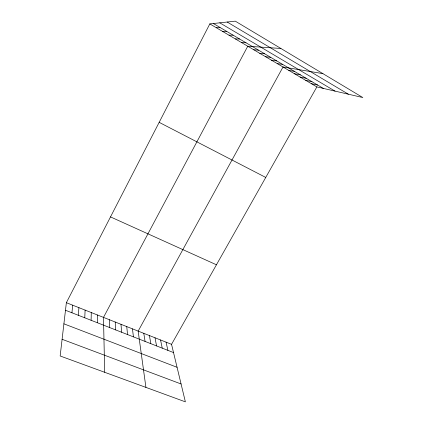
<?xml version="1.0" encoding="UTF-8"?>
<svg xmlns="http://www.w3.org/2000/svg" width="423" height="423" viewBox="0 0 423 423"><rect width="100%" height="100%" fill="white"/><g stroke="black" fill="none" stroke-linecap="round" stroke-linejoin="round"><path stroke-width="0.63" d="M97.406 322.754L97.406 314.976M91.109 320.29L91.278 312.549M84.769 317.805L85.113 310.112M78.382 315.304L78.905 307.653M71.952 312.787L72.656 305.179M66.363 302.688L60.156 355.976L185.374 401.85L171.542 344.322L316.859 86.911L362.844 97.554L235.273 21.15L209.824 23.91L66.363 302.688L171.542 344.322M216.264 27.701L219.997 27.437M222.657 31.461L226.575 31.318M229.002 35.199L233.105 35.167M235.299 38.905L239.582 38.99M241.549 42.586L246.012 42.781M280.888 48.471L247.756 46.234L103.492 317.387L104.677 372.288M253.737 49.755L258.543 50.178M259.68 53.25L264.645 53.779M265.575 56.724L270.704 57.354M271.434 60.172L276.721 60.901M277.25 63.593L282.696 64.428M322.897 73.628L283.024 66.993L138.157 331.109L145.924 387.399M288.761 70.371L294.514 71.402M294.456 73.724L300.362 74.85M300.119 77.055L306.167 78.276M305.734 80.359L311.936 81.676M311.317 83.648L317.657 85.055M62.096 339.288L181.076 383.973M63.899 323.828L177.068 367.296M65.48 310.255L173.525 352.571M110.509 216.909L216.444 264.787M159.17 122.347L265.75 177.443M209.824 23.91L316.859 86.911M213.372 23.524L323.346 88.407M219.786 22.831L335.011 91.109M227.183 22.028L348.367 94.202M166.065 342.154L167.905 350.366M160.55 339.97L162.252 348.15M155.003 337.776L156.558 345.924M149.425 335.566L150.831 343.682M143.804 333.345L145.068 341.424M132.468 328.856L133.425 336.867M126.747 326.593L127.55 334.561M120.989 324.314L121.639 332.245M115.193 322.019L115.685 329.914M109.361 319.709L109.689 327.571"/></g></svg>
